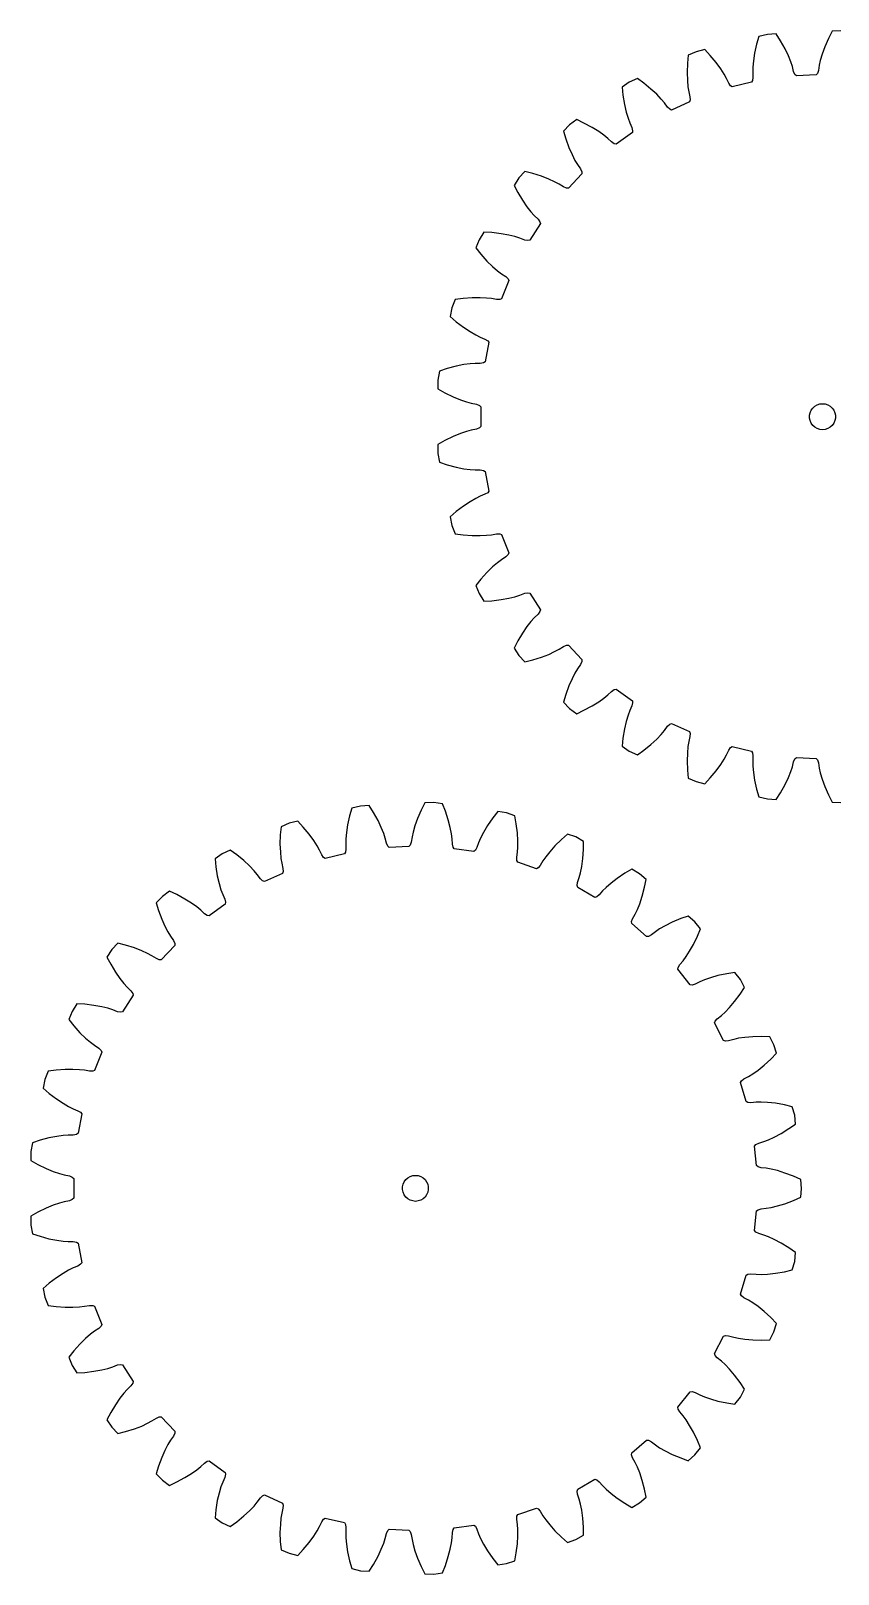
# Model space of a CAD drawing. Extents: x 0 to 183, y 0 to 178.
# Drawn here: x 0 to 93.1, y 0 to 178.1 of the extents above; entities that cross this region are included whole.
import ezdxf

# ---------------------------------------------------------------- set-up
doc = ezdxf.new("R2010")
doc.units = 0

msp = doc.modelspace()

# ---------------------------------------------------------------- linework, layer by layer
for p, q in [((93.44, 178.05), (92.43, 178)), ((83.73, 176.52), (83.5, 175.48)), ((83.99, 177.41), (83.73, 176.52)), ((84.98, 177.65), (83.99, 177.41)), ((86, 177.7), (84.98, 177.65)), ((86.5, 176.92), (86, 177.7)), ((87.01, 175.99), (86.5, 176.92)), ((92, 177.18), (91.58, 176.2)), ((92.43, 178), (92, 177.18)), ((75.82, 175.23), (75.74, 174.31)), ((76.75, 175.65), (75.82, 175.23)), ((77.74, 175.89), (76.75, 175.65)), ((78.38, 175.22), (77.74, 175.89)), ((79.06, 174.4), (78.38, 175.22)), ((83.36, 174.59), (83.3, 173.85)), ((83.5, 175.48), (83.36, 174.59)), ((87.4, 175.17), (87.01, 175.99)), ((87.67, 174.48), (87.4, 175.17)), ((91.07, 174.64), (90.94, 174.08)), ((91.28, 175.36), (91.07, 174.64)), ((91.58, 176.2), (91.28, 175.36)), ((75.74, 174.31), (75.71, 173.24)), ((75.71, 173.24), (75.74, 172.34)), ((79.59, 173.68), (79.06, 174.4)), ((79.99, 173.05), (79.59, 173.68)), ((80.27, 172.54), (79.99, 173.05)), ((83.3, 173.85), (83.28, 173.27)), ((83.28, 173.27), (83.3, 172.67)), ((87.85, 173.93), (87.67, 174.48)), ((88, 173.35), (87.85, 173.93)), ((88.14, 173.01), (88, 173.35)), ((88.31, 172.86), (88.14, 173.01)), ((90.59, 172.97), (88.31, 172.86)), ((90.74, 173.14), (90.59, 172.97)), ((90.85, 173.48), (90.74, 173.14)), ((90.94, 174.08), (90.85, 173.48)), ((69.04, 172.13), (68.21, 171.54)), ((68.21, 171.54), (68.3, 170.62)), ((69.97, 172.56), (69.04, 172.13)), ((70.72, 172.02), (69.97, 172.56)), ((71.54, 171.34), (70.72, 172.02)), ((72.2, 170.73), (71.54, 171.34)), ((75.74, 172.34), (75.81, 171.61)), ((75.81, 171.61), (75.91, 171.03)), ((75.91, 171.03), (76.04, 170.45)), ((80.52, 172), (80.27, 172.54)), ((80.73, 171.7), (80.52, 172)), ((80.92, 171.58), (80.73, 171.7)), ((83.14, 172.12), (80.92, 171.58)), ((83.25, 172.31), (83.14, 172.12)), ((83.3, 172.67), (83.25, 172.31)), ((68.3, 170.62), (68.47, 169.57)), ((68.47, 169.57), (68.68, 168.69)), ((72.71, 170.19), (72.2, 170.73)), ((73.09, 169.74), (72.71, 170.19)), ((73.44, 169.26), (73.09, 169.74)), ((73.7, 169.01), (73.44, 169.26)), ((75.98, 169.87), (73.91, 168.92)), ((76.06, 170.08), (75.98, 169.87)), ((76.04, 170.45), (76.06, 170.08)), ((62.97, 167.81), (62.14, 167.22)), ((63.81, 167.42), (62.97, 167.81)), ((64.75, 166.92), (63.81, 167.42)), ((68.68, 168.69), (68.89, 167.98)), ((68.89, 167.98), (69.09, 167.44)), ((69.09, 167.44), (69.33, 166.89)), ((73.91, 168.92), (73.7, 169.01)), ((62.14, 167.22), (61.44, 166.48)), ((61.44, 166.48), (61.7, 165.59)), ((61.7, 165.59), (62.07, 164.6)), ((65.51, 166.44), (64.75, 166.92)), ((66.11, 166.01), (65.51, 166.44)), ((66.56, 165.64), (66.11, 166.01)), ((67, 165.23), (66.56, 165.64)), ((69.39, 166.31), (67.53, 164.99)), ((69.33, 166.89), (69.42, 166.53)), ((69.42, 166.53), (69.39, 166.31)), ((62.07, 164.6), (62.43, 163.77)), ((67.31, 165.03), (67, 165.23)), ((67.53, 164.99), (67.31, 165.03)), ((62.43, 163.77), (62.77, 163.11)), ((62.77, 163.11), (63.08, 162.62)), ((63.08, 162.62), (63.42, 162.12)), ((63.42, 162.12), (63.57, 161.79)), ((56.29, 161.09), (55.74, 160.23)), ((57, 161.82), (56.29, 161.09)), ((57.9, 161.6), (57, 161.82)), ((58.91, 161.28), (57.9, 161.6)), ((59.75, 160.96), (58.91, 161.28)), ((60.42, 160.65), (59.75, 160.96)), ((60.94, 160.37), (60.42, 160.65)), ((61.44, 160.05), (60.94, 160.37)), ((63.58, 161.57), (62.01, 159.92)), ((63.57, 161.79), (63.58, 161.57)), ((55.74, 160.23), (56.17, 159.41)), ((56.17, 159.41), (56.72, 158.5)), ((56.72, 158.5), (57.23, 157.76)), ((61.78, 159.91), (61.44, 160.05)), ((62.01, 159.92), (61.78, 159.91)), ((57.23, 157.76), (57.69, 157.18)), ((57.69, 157.18), (58.08, 156.74)), ((58.08, 156.74), (58.51, 156.33)), ((58.78, 155.81), (57.55, 153.89)), ((58.51, 156.33), (58.73, 156.03)), ((58.73, 156.03), (58.78, 155.81)), ((51.71, 153.96), (51.34, 153.01)), ((52.27, 154.82), (51.71, 153.96)), ((53.19, 154.77), (52.27, 154.82)), ((54.24, 154.65), (53.19, 154.77)), ((55.13, 154.49), (54.24, 154.65)), ((55.85, 154.31), (55.13, 154.49)), ((56.41, 154.14), (55.85, 154.31)), ((56.97, 153.92), (56.41, 154.14)), ((57.32, 153.85), (56.97, 153.92)), ((57.55, 153.89), (57.32, 153.85)), ((51.34, 153.01), (51.91, 152.29)), ((51.91, 152.29), (52.62, 151.5)), ((52.62, 151.5), (53.27, 150.87)), ((53.27, 150.87), (53.83, 150.38)), ((53.83, 150.38), (54.29, 150.03)), ((54.29, 150.03), (54.79, 149.7)), ((54.79, 149.7), (55.06, 149.45)), ((55.15, 149.25), (54.3, 147.13)), ((55.06, 149.45), (55.15, 149.25)), ((48.57, 146.09), (48.37, 145.09)), ((48.94, 147.04), (48.57, 146.09)), ((49.86, 147.17), (48.94, 147.04)), ((50.92, 147.25), (49.86, 147.17)), ((51.82, 147.26), (50.92, 147.25)), ((52.56, 147.22), (51.82, 147.26)), ((53.14, 147.16), (52.56, 147.22)), ((53.73, 147.05), (53.14, 147.16)), ((54.09, 147.05), (53.73, 147.05)), ((54.3, 147.13), (54.09, 147.05)), ((48.37, 145.09), (49.07, 144.49)), ((49.07, 144.49), (49.92, 143.85)), ((49.92, 143.85), (50.67, 143.35)), ((50.67, 143.35), (51.32, 142.98)), ((51.32, 142.98), (51.84, 142.73)), ((51.84, 142.73), (52.39, 142.5)), ((52.39, 142.5), (52.7, 142.3)), ((52.83, 142.12), (52.4, 139.88)), ((52.7, 142.3), (52.83, 142.12)), ((48.03, 139.08), (47.16, 138.78)), ((49.06, 139.35), (48.03, 139.08)), ((49.94, 139.54), (49.06, 139.35)), ((50.67, 139.64), (49.94, 139.54)), ((51.25, 139.68), (50.67, 139.64)), ((51.85, 139.69), (51.25, 139.68)), ((52.21, 139.76), (51.85, 139.69)), ((52.4, 139.88), (52.21, 139.76)), ((47.16, 138.78), (46.96, 137.77)), ((46.96, 137.77), (46.96, 136.75)), ((46.96, 136.75), (47.77, 136.3)), ((47.77, 136.3), (48.72, 135.83)), ((48.72, 135.83), (49.55, 135.48)), ((49.55, 135.48), (50.25, 135.24)), ((50.25, 135.24), (50.81, 135.09)), ((50.81, 135.09), (51.4, 134.97)), ((51.4, 134.97), (51.74, 134.84)), ((51.74, 134.84), (51.9, 134.68)), ((51.9, 134.68), (51.9, 132.4)), ((89.83, 133.7), (89.9, 134)), ((89.83, 133.38), (89.83, 133.7)), ((89.9, 134), (90.03, 134.29)), ((90.03, 134.29), (90.21, 134.54)), ((90.21, 134.54), (90.44, 134.75)), ((90.44, 134.75), (90.71, 134.91)), ((90.71, 134.91), (91.01, 135.01)), ((91.01, 135.01), (91.32, 135.04)), ((91.32, 135.04), (91.64, 135.01)), ((91.64, 135.01), (91.93, 134.91)), ((91.93, 134.91), (92.21, 134.75)), ((92.21, 134.75), (92.44, 134.54)), ((92.44, 134.54), (92.62, 134.29)), ((92.62, 134.29), (92.75, 134)), ((92.75, 134), (92.82, 133.7)), ((92.82, 133.7), (92.82, 133.38)), ((50.25, 131.84), (49.55, 131.6)), ((50.81, 131.99), (50.25, 131.84)), ((51.4, 132.11), (50.81, 131.99)), ((51.74, 132.24), (51.4, 132.11)), ((51.9, 132.4), (51.74, 132.24)), ((89.9, 133.08), (89.83, 133.38)), ((90.03, 132.79), (89.9, 133.08)), ((90.21, 132.54), (90.03, 132.79)), ((90.44, 132.33), (90.21, 132.54)), ((90.71, 132.17), (90.44, 132.33)), ((91.01, 132.07), (90.71, 132.17)), ((91.32, 132.04), (91.01, 132.07)), ((91.64, 132.07), (91.32, 132.04)), ((91.93, 132.17), (91.64, 132.07)), ((92.21, 132.33), (91.93, 132.17)), ((92.44, 132.54), (92.21, 132.33)), ((92.62, 132.79), (92.44, 132.54)), ((92.75, 133.08), (92.62, 132.79)), ((92.82, 133.38), (92.75, 133.08)), ((47.77, 130.78), (46.96, 130.32)), ((46.96, 130.32), (46.96, 129.3)), ((48.72, 131.25), (47.77, 130.78)), ((49.55, 131.6), (48.72, 131.25)), ((46.96, 129.3), (47.16, 128.3)), ((47.16, 128.3), (48.03, 128)), ((48.03, 128), (49.06, 127.72)), ((49.06, 127.72), (49.94, 127.54)), ((49.94, 127.54), (50.67, 127.44)), ((50.67, 127.44), (51.25, 127.39)), ((51.25, 127.39), (51.85, 127.39)), ((51.85, 127.39), (52.21, 127.32)), ((52.21, 127.32), (52.4, 127.2)), ((52.4, 127.2), (52.83, 124.96)), ((52.7, 124.77), (52.39, 124.58)), ((52.83, 124.96), (52.7, 124.77)), ((49.92, 123.23), (49.07, 122.59)), ((50.67, 123.73), (49.92, 123.23)), ((51.32, 124.09), (50.67, 123.73)), ((51.84, 124.35), (51.32, 124.09)), ((52.39, 124.58), (51.84, 124.35)), ((49.07, 122.59), (48.37, 121.99)), ((48.37, 121.99), (48.57, 120.98)), ((48.57, 120.98), (48.94, 120.04)), ((48.94, 120.04), (49.86, 119.91)), ((49.86, 119.91), (50.92, 119.83)), ((50.92, 119.83), (51.82, 119.82)), ((51.82, 119.82), (52.56, 119.86)), ((52.56, 119.86), (53.14, 119.92)), ((53.14, 119.92), (53.73, 120.03)), ((53.73, 120.03), (54.09, 120.03)), ((54.09, 120.03), (54.3, 119.94)), ((54.3, 119.94), (55.15, 117.83)), ((55.06, 117.62), (54.79, 117.37)), ((55.15, 117.83), (55.06, 117.62)), ((53.27, 116.21), (52.62, 115.58)), ((53.83, 116.69), (53.27, 116.21)), ((54.29, 117.04), (53.83, 116.69)), ((54.79, 117.37), (54.29, 117.04)), ((51.91, 114.79), (51.34, 114.07)), ((51.34, 114.07), (51.71, 113.12)), ((52.62, 115.58), (51.91, 114.79)), ((51.71, 113.12), (52.27, 112.26)), ((52.27, 112.26), (53.19, 112.31)), ((53.19, 112.31), (54.24, 112.43)), ((54.24, 112.43), (55.13, 112.59)), ((55.13, 112.59), (55.85, 112.77)), ((55.85, 112.77), (56.41, 112.94)), ((56.41, 112.94), (56.97, 113.16)), ((56.97, 113.16), (57.32, 113.23)), ((57.32, 113.23), (57.55, 113.18)), ((57.55, 113.18), (58.78, 111.27)), ((58.51, 110.75), (58.08, 110.33)), ((58.73, 111.05), (58.51, 110.75)), ((58.78, 111.27), (58.73, 111.05)), ((57.23, 109.32), (56.72, 108.58)), ((57.69, 109.9), (57.23, 109.32)), ((58.08, 110.33), (57.69, 109.9)), ((56.17, 107.67), (55.74, 106.85)), ((55.74, 106.85), (56.29, 105.99)), ((56.72, 108.58), (56.17, 107.67)), ((60.94, 106.71), (61.44, 107.02)), ((61.44, 107.02), (61.78, 107.16)), ((61.78, 107.16), (62.01, 107.16)), ((62.01, 107.16), (63.58, 105.51)), ((56.29, 105.99), (57, 105.25)), ((57, 105.25), (57.9, 105.47)), ((57.9, 105.47), (58.91, 105.79)), ((58.91, 105.79), (59.75, 106.12)), ((59.75, 106.12), (60.42, 106.43)), ((60.42, 106.43), (60.94, 106.71)), ((63.57, 105.28), (63.42, 104.95)), ((63.58, 105.51), (63.57, 105.28)), ((62.43, 103.31), (62.07, 102.48)), ((62.77, 103.96), (62.43, 103.31)), ((63.08, 104.46), (62.77, 103.96)), ((63.42, 104.95), (63.08, 104.46)), ((62.07, 102.48), (61.7, 101.48)), ((66.56, 101.44), (67, 101.85)), ((67, 101.85), (67.31, 102.05)), ((67.31, 102.05), (67.53, 102.09)), ((67.53, 102.09), (69.39, 100.77)), ((61.7, 101.48), (61.44, 100.6)), ((61.44, 100.6), (62.14, 99.86)), ((62.14, 99.86), (62.97, 99.27)), ((63.81, 99.66), (64.75, 100.16)), ((64.75, 100.16), (65.51, 100.64)), ((65.51, 100.64), (66.11, 101.07)), ((66.11, 101.07), (66.56, 101.44)), ((69.33, 100.19), (69.09, 99.64)), ((69.42, 100.54), (69.33, 100.19)), ((69.39, 100.77), (69.42, 100.54)), ((62.97, 99.27), (63.81, 99.66)), ((68.68, 98.38), (68.47, 97.51)), ((68.89, 99.1), (68.68, 98.38)), ((69.09, 99.64), (68.89, 99.1)), ((73.44, 97.82), (73.7, 98.07)), ((73.7, 98.07), (73.91, 98.15)), ((73.91, 98.15), (75.98, 97.21)), ((68.3, 96.46), (68.21, 95.54)), ((68.47, 97.51), (68.3, 96.46)), ((71.54, 95.73), (72.2, 96.35)), ((72.2, 96.35), (72.71, 96.89)), ((72.71, 96.89), (73.09, 97.33)), ((73.09, 97.33), (73.44, 97.82)), ((76.04, 96.63), (75.91, 96.05)), ((75.98, 97.21), (76.06, 96.99)), ((76.06, 96.99), (76.04, 96.63)), ((68.21, 95.54), (69.04, 94.95)), ((69.04, 94.95), (69.97, 94.52)), ((69.97, 94.52), (70.72, 95.06)), ((70.72, 95.06), (71.54, 95.73)), ((75.74, 94.73), (75.71, 93.83)), ((75.81, 95.47), (75.74, 94.73)), ((75.91, 96.05), (75.81, 95.47)), ((79.99, 94.03), (80.27, 94.54)), ((80.27, 94.54), (80.52, 95.08)), ((80.52, 95.08), (80.73, 95.38)), ((80.73, 95.38), (80.92, 95.5)), ((80.92, 95.5), (83.14, 94.96)), ((83.14, 94.96), (83.25, 94.77)), ((83.25, 94.77), (83.3, 94.4)), ((83.3, 94.4), (83.28, 93.81)), ((75.71, 93.83), (75.74, 92.77)), ((75.74, 92.77), (75.82, 91.85)), ((78.38, 91.86), (79.06, 92.67)), ((79.06, 92.67), (79.59, 93.4)), ((79.59, 93.4), (79.99, 94.03)), ((83.28, 93.81), (83.3, 93.22)), ((83.3, 93.22), (83.36, 92.49)), ((87.4, 91.91), (87.67, 92.6)), ((87.67, 92.6), (87.85, 93.15)), ((87.85, 93.15), (88, 93.73)), ((88, 93.73), (88.14, 94.06)), ((88.14, 94.06), (88.31, 94.22)), ((88.31, 94.22), (90.59, 94.11)), ((90.59, 94.11), (90.74, 93.94)), ((90.74, 93.94), (90.85, 93.59)), ((90.85, 93.59), (90.94, 93)), ((90.94, 93), (91.07, 92.43)), ((75.82, 91.85), (76.75, 91.43)), ((76.75, 91.43), (77.74, 91.19)), ((77.74, 91.19), (78.38, 91.86)), ((83.36, 92.49), (83.5, 91.59)), ((83.5, 91.59), (83.73, 90.56)), ((86.5, 90.16), (87.01, 91.09)), ((87.01, 91.09), (87.4, 91.91)), ((91.07, 92.43), (91.28, 91.72)), ((91.28, 91.72), (91.58, 90.87)), ((91.58, 90.87), (92, 89.9)), ((46.48, 89.03), (45.46, 88.98)), ((47.49, 88.88), (46.48, 89.03)), ((83.73, 90.56), (83.99, 89.67)), ((83.99, 89.67), (84.98, 89.43)), ((84.98, 89.43), (86, 89.38)), ((86, 89.38), (86.5, 90.16)), ((92, 89.9), (92.43, 89.07)), ((92.43, 89.07), (93.44, 89.03)), ((36.77, 87.49), (36.54, 86.46)), ((37.03, 88.38), (36.77, 87.49)), ((38.02, 88.62), (37.03, 88.38)), ((39.04, 88.67), (38.02, 88.62)), ((39.54, 87.89), (39.04, 88.67)), ((40.05, 86.96), (39.54, 87.89)), ((45.04, 88.15), (44.62, 87.18)), ((45.46, 88.98), (45.04, 88.15)), ((47.83, 88.02), (47.49, 88.88)), ((48.16, 87.01), (47.83, 88.02)), ((53.86, 87.97), (53.29, 87.24)), ((54.87, 87.82), (53.86, 87.97)), ((55.83, 87.49), (54.87, 87.82)), ((56, 86.58), (55.83, 87.49)), ((28.86, 86.2), (28.77, 85.28)), ((29.79, 86.63), (28.86, 86.2)), ((30.78, 86.87), (29.79, 86.63)), ((31.41, 86.19), (30.78, 86.87)), ((32.09, 85.38), (31.41, 86.19)), ((36.4, 85.57), (36.33, 84.83)), ((36.54, 86.46), (36.4, 85.57)), ((40.43, 86.15), (40.05, 86.96)), ((40.71, 85.46), (40.43, 86.15)), ((44.11, 85.62), (43.98, 85.05)), ((44.31, 86.33), (44.11, 85.62)), ((44.62, 87.18), (44.31, 86.33)), ((48.38, 86.14), (48.16, 87.01)), ((48.52, 85.41), (48.38, 86.14)), ((52.23, 85.58), (51.89, 84.92)), ((52.69, 86.36), (52.23, 85.58)), ((53.29, 87.24), (52.69, 86.36)), ((56.13, 85.52), (56, 86.58)), ((56.19, 84.62), (56.13, 85.52)), ((28.77, 85.28), (28.74, 84.22)), ((28.74, 84.22), (28.78, 83.32)), ((32.63, 84.65), (32.09, 85.38)), ((33.02, 84.02), (32.63, 84.65)), ((33.3, 83.52), (33.02, 84.02)), ((36.33, 84.83), (36.32, 84.25)), ((36.32, 84.25), (36.34, 83.65)), ((40.89, 84.9), (40.71, 85.46)), ((41.03, 84.32), (40.89, 84.9)), ((41.18, 83.99), (41.03, 84.32)), ((41.35, 83.83), (41.18, 83.99)), ((43.62, 83.94), (41.35, 83.83)), ((43.77, 84.11), (43.62, 83.94)), ((43.89, 84.46), (43.77, 84.11)), ((43.98, 85.05), (43.89, 84.46)), ((48.59, 84.83), (48.52, 85.41)), ((48.63, 84.23), (48.59, 84.83)), ((48.71, 83.88), (48.63, 84.23)), ((48.84, 83.69), (48.71, 83.88)), ((51.1, 83.37), (48.84, 83.69)), ((51.46, 83.83), (51.28, 83.51)), ((51.66, 84.39), (51.46, 83.83)), ((51.89, 84.92), (51.66, 84.39)), ((56.15, 83.3), (56.19, 83.88)), ((56.19, 83.88), (56.19, 84.62)), ((60.46, 84.03), (59.86, 83.35)), ((61.21, 84.77), (60.46, 84.03)), ((61.91, 85.38), (61.21, 84.77)), ((62.87, 85.05), (61.91, 85.38)), ((63.76, 84.54), (62.87, 85.05)), ((63.75, 83.61), (63.76, 84.54)), ((22.08, 83.11), (21.25, 82.51)), ((21.25, 82.51), (21.34, 81.59)), ((23.01, 83.53), (22.08, 83.11)), ((23.76, 82.99), (23.01, 83.53)), ((24.58, 82.32), (23.76, 82.99)), ((25.24, 81.7), (24.58, 82.32)), ((28.78, 83.32), (28.85, 82.58)), ((28.85, 82.58), (28.94, 82.01)), ((28.94, 82.01), (29.08, 81.42)), ((33.56, 82.97), (33.3, 83.52)), ((33.77, 82.67), (33.56, 82.97)), ((33.96, 82.55), (33.77, 82.67)), ((36.17, 83.09), (33.96, 82.55)), ((36.29, 83.29), (36.17, 83.09)), ((36.34, 83.65), (36.29, 83.29)), ((51.28, 83.51), (51.1, 83.37)), ((56.07, 82.71), (56.15, 83.3)), ((56.08, 82.34), (56.07, 82.71)), ((56.18, 82.14), (56.08, 82.34)), ((58.33, 81.39), (56.18, 82.14)), ((59.08, 82.29), (58.77, 81.77)), ((59.4, 82.77), (59.08, 82.29)), ((59.86, 83.35), (59.4, 82.77)), ((63.57, 81.66), (63.68, 82.55)), ((63.68, 82.55), (63.75, 83.61)), ((21.34, 81.59), (21.51, 80.55)), ((21.51, 80.55), (21.71, 79.67)), ((25.75, 81.16), (25.24, 81.7)), ((26.12, 80.72), (25.75, 81.16)), ((26.48, 80.23), (26.12, 80.72)), ((26.74, 79.98), (26.48, 80.23)), ((29.02, 80.84), (26.95, 79.9)), ((29.1, 81.06), (29.02, 80.84)), ((29.08, 81.42), (29.1, 81.06)), ((58.53, 81.49), (58.33, 81.39)), ((58.77, 81.77), (58.53, 81.49)), ((63.08, 79.8), (63.27, 80.37)), ((63.27, 80.37), (63.42, 80.93)), ((63.42, 80.93), (63.57, 81.66)), ((67.65, 80.27), (66.93, 79.72)), ((68.53, 80.86), (67.65, 80.27)), ((69.33, 81.32), (68.53, 80.86)), ((70.21, 80.81), (69.33, 81.32)), ((70.98, 80.15), (70.21, 80.81)), ((70.8, 79.24), (70.98, 80.15)), ((16.01, 78.78), (15.18, 78.19)), ((16.85, 78.4), (16.01, 78.78)), ((17.78, 77.89), (16.85, 78.4)), ((21.71, 79.67), (21.93, 78.96)), ((21.93, 78.96), (22.13, 78.41)), ((22.13, 78.41), (22.37, 77.86)), ((26.95, 79.9), (26.74, 79.98)), ((63.03, 79.44), (63.08, 79.8)), ((63.09, 79.22), (63.03, 79.44)), ((65.06, 78.08), (63.09, 79.22)), ((65.56, 78.37), (65.28, 78.14)), ((65.96, 78.82), (65.56, 78.37)), ((66.37, 79.23), (65.96, 78.82)), ((66.93, 79.72), (66.37, 79.23)), ((70.53, 78.21), (70.8, 79.24)), ((15.18, 78.19), (14.47, 77.45)), ((14.47, 77.45), (14.74, 76.57)), ((14.74, 76.57), (15.11, 75.57)), ((18.55, 77.41), (17.78, 77.89)), ((19.15, 76.98), (18.55, 77.41)), ((19.6, 76.61), (19.15, 76.98)), ((20.04, 76.2), (19.6, 76.61)), ((22.42, 77.28), (20.57, 75.96)), ((22.37, 77.86), (22.46, 77.51)), ((22.46, 77.51), (22.42, 77.28)), ((65.28, 78.14), (65.06, 78.08)), ((69.72, 76.14), (69.97, 76.67)), ((69.97, 76.67), (70.25, 77.35)), ((70.25, 77.35), (70.53, 78.21)), ((15.11, 75.57), (15.47, 74.75)), ((20.34, 76), (20.04, 76.2)), ((20.57, 75.96), (20.34, 76)), ((69.3, 75.28), (69.42, 75.62)), ((69.32, 75.05), (69.3, 75.28)), ((71.04, 73.56), (69.32, 75.05)), ((69.42, 75.62), (69.72, 76.14)), ((73.19, 74.81), (72.54, 74.44)), ((73.99, 75.21), (73.19, 74.81)), ((74.97, 75.63), (73.99, 75.21)), ((75.84, 75.93), (74.97, 75.63)), ((76.61, 75.27), (75.84, 75.93)), ((77.24, 74.46), (76.61, 75.27)), ((15.47, 74.75), (15.81, 74.09)), ((15.81, 74.09), (16.11, 73.59)), ((16.11, 73.59), (16.45, 73.1)), ((16.45, 73.1), (16.61, 72.77)), ((71.26, 73.58), (71.04, 73.56)), ((71.59, 73.75), (71.26, 73.58)), ((72.06, 74.11), (71.59, 73.75)), ((72.54, 74.44), (72.06, 74.11)), ((76.44, 72.65), (76.9, 73.61)), ((76.9, 73.61), (77.24, 74.46)), ((9.33, 72.06), (8.78, 71.2)), ((10.04, 72.8), (9.33, 72.06)), ((10.93, 72.58), (10.04, 72.8)), ((11.95, 72.26), (10.93, 72.58)), ((12.79, 71.93), (11.95, 72.26)), ((13.46, 71.62), (12.79, 71.93)), ((13.97, 71.35), (13.46, 71.62)), ((14.48, 71.03), (13.97, 71.35)), ((16.62, 72.54), (15.05, 70.89)), ((16.61, 72.77), (16.62, 72.54)), ((75.25, 70.77), (75.59, 71.24)), ((75.59, 71.24), (76, 71.86)), ((76, 71.86), (76.44, 72.65)), ((8.78, 71.2), (9.21, 70.38)), ((9.21, 70.38), (9.76, 69.47)), ((9.76, 69.47), (10.27, 68.73)), ((14.82, 70.89), (14.48, 71.03)), ((15.05, 70.89), (14.82, 70.89)), ((74.64, 69.78), (74.67, 70)), ((76.05, 67.99), (74.64, 69.78)), ((74.67, 70), (74.86, 70.32)), ((74.86, 70.32), (75.25, 70.77)), ((10.27, 68.73), (10.73, 68.15)), ((10.73, 68.15), (11.12, 67.72)), ((11.12, 67.72), (11.55, 67.3)), ((76.28, 67.96), (76.05, 67.99)), ((76.63, 68.07), (76.28, 67.96)), ((77.16, 68.34), (76.63, 68.07)), ((77.7, 68.56), (77.16, 68.34)), ((78.4, 68.81), (77.7, 68.56)), ((79.27, 69.05), (78.4, 68.81)), ((80.3, 69.27), (79.27, 69.05)), ((81.22, 69.41), (80.3, 69.27)), ((81.85, 68.61), (81.22, 69.41)), ((81.81, 66.92), (82.32, 67.7)), ((82.32, 67.7), (81.85, 68.61)), ((11.81, 66.78), (10.58, 64.87)), ((11.55, 67.3), (11.76, 67)), ((11.76, 67), (11.81, 66.78)), ((80.6, 65.38), (81.18, 66.07)), ((81.18, 66.07), (81.81, 66.92)), ((4.75, 64.93), (4.37, 63.99)), ((5.3, 65.79), (4.75, 64.93)), ((6.23, 65.74), (5.3, 65.79)), ((7.28, 65.62), (6.23, 65.74)), ((8.17, 65.46), (7.28, 65.62)), ((8.89, 65.28), (8.17, 65.46)), ((9.44, 65.11), (8.89, 65.28)), ((10, 64.89), (9.44, 65.11)), ((10.36, 64.82), (10, 64.89)), ((10.58, 64.87), (10.36, 64.82)), ((79.19, 64.08), (79.66, 64.45)), ((79.66, 64.45), (80.09, 64.85)), ((80.09, 64.85), (80.6, 65.38)), ((4.37, 63.99), (4.95, 63.26)), ((4.95, 63.26), (5.66, 62.47)), ((5.66, 62.47), (6.3, 61.84)), ((78.88, 63.59), (78.95, 63.8)), ((79.92, 61.56), (78.88, 63.59)), ((78.95, 63.8), (79.19, 64.08)), ((6.3, 61.84), (6.87, 61.36)), ((6.87, 61.36), (7.33, 61.01)), ((7.33, 61.01), (7.83, 60.68)), ((7.83, 60.68), (8.1, 60.43)), ((80.14, 61.5), (79.92, 61.56)), ((80.5, 61.54), (80.14, 61.5)), ((81.08, 61.7), (80.5, 61.54)), ((81.65, 61.82), (81.08, 61.7)), ((82.38, 61.93), (81.65, 61.82)), ((83.28, 62), (82.38, 61.93)), ((84.34, 62.02), (83.28, 62)), ((85.27, 61.98), (84.34, 62.02)), ((85.73, 61.08), (85.27, 61.98)), ((86.02, 60.1), (85.73, 61.08)), ((8.19, 60.22), (7.34, 58.11)), ((8.1, 60.43), (8.19, 60.22)), ((84.6, 58.71), (85.38, 59.43)), ((85.38, 59.43), (86.02, 60.1)), ((1.6, 57.07), (1.41, 56.07)), ((1.98, 58.01), (1.6, 57.07)), ((2.9, 58.14), (1.98, 58.01)), ((3.96, 58.22), (2.9, 58.14)), ((4.86, 58.23), (3.96, 58.22)), ((5.6, 58.2), (4.86, 58.23)), ((6.18, 58.13), (5.6, 58.2)), ((6.77, 58.02), (6.18, 58.13)), ((7.13, 58.02), (6.77, 58.02)), ((7.34, 58.11), (7.13, 58.02)), ((81.98, 56.91), (82.26, 57.13)), ((82.26, 57.13), (82.79, 57.41)), ((82.79, 57.41), (83.29, 57.72)), ((83.29, 57.72), (83.89, 58.15)), ((83.89, 58.15), (84.6, 58.71)), ((1.41, 56.07), (2.11, 55.46)), ((2.11, 55.46), (2.96, 54.82)), ((81.86, 56.71), (81.98, 56.91)), ((82.51, 54.53), (81.86, 56.71)), ((2.96, 54.82), (3.71, 54.33)), ((3.71, 54.33), (4.36, 53.96)), ((4.36, 53.96), (4.88, 53.7)), ((4.88, 53.7), (5.43, 53.47)), ((5.43, 53.47), (5.74, 53.28)), ((82.71, 54.42), (82.51, 54.53)), ((83.07, 54.39), (82.71, 54.42)), ((83.67, 54.44), (83.07, 54.39)), ((84.25, 54.45), (83.67, 54.44)), ((84.99, 54.42), (84.25, 54.45)), ((85.89, 54.32), (84.99, 54.42)), ((86.93, 54.14), (85.89, 54.32)), ((87.83, 53.93), (86.93, 54.14)), ((88.12, 52.95), (87.83, 53.93)), ((5.87, 53.09), (5.44, 50.86)), ((5.74, 53.28), (5.87, 53.09)), ((87.46, 51.4), (88.22, 51.93)), ((88.22, 51.93), (88.12, 52.95)), ((1.07, 50.05), (0.19, 49.75)), ((2.09, 50.33), (1.07, 50.05)), ((2.98, 50.51), (2.09, 50.33)), ((3.71, 50.61), (2.98, 50.51)), ((4.29, 50.66), (3.71, 50.61)), ((4.89, 50.66), (4.29, 50.66)), ((5.25, 50.73), (4.89, 50.66)), ((5.44, 50.86), (5.25, 50.73)), ((83.97, 49.73), (84.54, 49.91)), ((84.54, 49.91), (85.08, 50.11)), ((85.08, 50.11), (85.76, 50.42)), ((85.76, 50.42), (86.56, 50.84)), ((86.56, 50.84), (87.46, 51.4)), ((0.19, 49.75), (0, 48.75)), ((0, 48.75), (0, 47.73)), ((83.5, 49.39), (83.64, 49.57)), ((83.71, 47.13), (83.5, 49.39)), ((83.64, 49.57), (83.97, 49.73)), ((0, 47.73), (0.8, 47.27)), ((0.8, 47.27), (1.76, 46.8)), ((1.76, 46.8), (2.59, 46.46)), ((2.59, 46.46), (3.29, 46.22)), ((83.89, 46.98), (83.71, 47.13)), ((84.24, 46.88), (83.89, 46.98)), ((84.84, 46.82), (84.24, 46.88)), ((85.41, 46.72), (84.84, 46.82)), ((86.13, 46.55), (85.41, 46.72)), ((86.99, 46.28), (86.13, 46.55)), ((3.29, 46.22), (3.85, 46.06)), ((3.85, 46.06), (4.44, 45.94)), ((4.44, 45.94), (4.78, 45.81)), ((4.78, 45.81), (4.94, 45.65)), ((4.94, 45.65), (4.94, 43.37)), ((42.87, 44.67), (42.94, 44.98)), ((42.87, 44.36), (42.87, 44.67)), ((42.94, 44.98), (43.06, 45.26)), ((43.06, 45.26), (43.25, 45.52)), ((43.25, 45.52), (43.48, 45.73)), ((43.48, 45.73), (43.75, 45.88)), ((43.75, 45.88), (44.05, 45.98)), ((44.05, 45.98), (44.36, 46.01)), ((44.36, 46.01), (44.67, 45.98)), ((44.67, 45.98), (44.97, 45.88)), ((44.97, 45.88), (45.24, 45.73)), ((45.24, 45.73), (45.48, 45.52)), ((45.48, 45.52), (45.66, 45.26)), ((45.66, 45.26), (45.79, 44.98)), ((45.79, 44.98), (45.85, 44.67)), ((45.85, 44.67), (45.85, 44.36)), ((87.98, 45.91), (86.99, 46.28)), ((88.83, 45.53), (87.98, 45.91)), ((88.92, 44.51), (88.83, 45.53)), ((3.29, 42.81), (2.59, 42.57)), ((3.85, 42.96), (3.29, 42.81)), ((4.44, 43.08), (3.85, 42.96)), ((4.78, 43.22), (4.44, 43.08)), ((4.94, 43.37), (4.78, 43.22)), ((42.94, 44.05), (42.87, 44.36)), ((43.06, 43.76), (42.94, 44.05)), ((43.25, 43.51), (43.06, 43.76)), ((43.48, 43.3), (43.25, 43.51)), ((43.75, 43.14), (43.48, 43.3)), ((44.05, 43.05), (43.75, 43.14)), ((44.36, 43.01), (44.05, 43.05)), ((44.67, 43.05), (44.36, 43.01)), ((44.97, 43.14), (44.67, 43.05)), ((45.24, 43.3), (44.97, 43.14)), ((45.48, 43.51), (45.24, 43.3)), ((45.66, 43.76), (45.48, 43.51)), ((45.79, 44.05), (45.66, 43.76)), ((45.85, 44.36), (45.79, 44.05)), ((86.13, 42.48), (86.99, 42.74)), ((86.99, 42.74), (87.98, 43.12)), ((87.98, 43.12), (88.83, 43.5)), ((88.83, 43.5), (88.92, 44.51)), ((0.8, 41.76), (0, 41.3)), ((0, 41.3), (0, 40.28)), ((1.76, 42.22), (0.8, 41.76)), ((2.59, 42.57), (1.76, 42.22)), ((83.5, 39.63), (83.71, 41.9)), ((83.71, 41.9), (83.89, 42.04)), ((83.89, 42.04), (84.24, 42.14)), ((84.24, 42.14), (84.84, 42.21)), ((84.84, 42.21), (85.41, 42.3)), ((85.41, 42.3), (86.13, 42.48)), ((0, 40.28), (0.19, 39.28)), ((0.19, 39.28), (1.07, 38.98)), ((83.64, 39.46), (83.5, 39.63)), ((83.97, 39.3), (83.64, 39.46)), ((84.54, 39.12), (83.97, 39.3)), ((1.07, 38.98), (2.09, 38.7)), ((2.09, 38.7), (2.98, 38.52)), ((2.98, 38.52), (3.71, 38.41)), ((3.71, 38.41), (4.29, 38.37)), ((4.29, 38.37), (4.89, 38.36)), ((4.89, 38.36), (5.25, 38.3)), ((5.25, 38.3), (5.44, 38.17)), ((5.44, 38.17), (5.87, 35.93)), ((85.08, 38.91), (84.54, 39.12)), ((85.76, 38.61), (85.08, 38.91)), ((86.56, 38.19), (85.76, 38.61)), ((87.46, 37.63), (86.56, 38.19)), ((88.22, 37.09), (87.46, 37.63)), ((5.74, 35.75), (5.43, 35.55)), ((5.87, 35.93), (5.74, 35.75)), ((87.83, 35.1), (88.12, 36.08)), ((88.12, 36.08), (88.22, 37.09)), ((2.96, 34.2), (2.11, 33.56)), ((3.71, 34.7), (2.96, 34.2)), ((4.36, 35.07), (3.71, 34.7)), ((4.88, 35.32), (4.36, 35.07)), ((5.43, 35.55), (4.88, 35.32)), ((81.86, 32.31), (82.51, 34.5)), ((82.51, 34.5), (82.71, 34.61)), ((82.71, 34.61), (83.07, 34.64)), ((83.07, 34.64), (83.67, 34.59)), ((83.67, 34.59), (84.25, 34.58)), ((84.25, 34.58), (84.99, 34.61)), ((84.99, 34.61), (85.89, 34.71)), ((85.89, 34.71), (86.93, 34.89)), ((86.93, 34.89), (87.83, 35.1)), ((2.11, 33.56), (1.41, 32.96)), ((1.41, 32.96), (1.6, 31.96)), ((81.98, 32.12), (81.86, 32.31)), ((82.26, 31.89), (81.98, 32.12)), ((1.6, 31.96), (1.98, 31.01)), ((1.98, 31.01), (2.9, 30.88)), ((2.9, 30.88), (3.96, 30.8)), ((3.96, 30.8), (4.86, 30.79)), ((4.86, 30.79), (5.6, 30.83)), ((5.6, 30.83), (6.18, 30.9)), ((6.18, 30.9), (6.77, 31)), ((6.77, 31), (7.13, 31.01)), ((7.13, 31.01), (7.34, 30.92)), ((7.34, 30.92), (8.19, 28.8)), ((82.79, 31.61), (82.26, 31.89)), ((83.29, 31.31), (82.79, 31.61)), ((83.89, 30.88), (83.29, 31.31)), ((84.6, 30.31), (83.89, 30.88)), ((85.38, 29.6), (84.6, 30.31)), ((8.1, 28.6), (7.83, 28.35)), ((8.19, 28.8), (8.1, 28.6)), ((86.02, 28.93), (85.38, 29.6)), ((85.73, 27.95), (86.02, 28.93)), ((6.3, 27.18), (5.66, 26.55)), ((6.87, 27.67), (6.3, 27.18)), ((7.33, 28.02), (6.87, 27.67)), ((7.83, 28.35), (7.33, 28.02)), ((78.88, 25.44), (79.92, 27.46)), ((79.92, 27.46), (80.14, 27.53)), ((80.14, 27.53), (80.5, 27.49)), ((80.5, 27.49), (81.08, 27.33)), ((81.08, 27.33), (81.65, 27.21)), ((81.65, 27.21), (82.38, 27.1)), ((82.38, 27.1), (83.28, 27.02)), ((83.28, 27.02), (84.34, 27)), ((84.34, 27), (85.27, 27.04)), ((85.27, 27.04), (85.73, 27.95)), ((4.95, 25.76), (4.37, 25.04)), ((4.37, 25.04), (4.75, 24.09)), ((5.66, 26.55), (4.95, 25.76)), ((78.95, 25.22), (78.88, 25.44)), ((79.19, 24.95), (78.95, 25.22)), ((79.66, 24.57), (79.19, 24.95)), ((4.75, 24.09), (5.3, 23.23)), ((5.3, 23.23), (6.23, 23.28)), ((6.23, 23.28), (7.28, 23.4)), ((7.28, 23.4), (8.17, 23.56)), ((8.17, 23.56), (8.89, 23.74)), ((8.89, 23.74), (9.44, 23.92)), ((9.44, 23.92), (10, 24.13)), ((10, 24.13), (10.36, 24.2)), ((10.36, 24.2), (10.58, 24.16)), ((10.58, 24.16), (11.81, 22.24)), ((80.09, 24.18), (79.66, 24.57)), ((80.6, 23.64), (80.09, 24.18)), ((81.18, 22.96), (80.6, 23.64)), ((11.55, 21.73), (11.12, 21.31)), ((11.76, 22.02), (11.55, 21.73)), ((11.81, 22.24), (11.76, 22.02)), ((81.81, 22.1), (81.18, 22.96)), ((82.32, 21.33), (81.81, 22.1)), ((10.27, 20.29), (9.76, 19.55)), ((10.73, 20.88), (10.27, 20.29)), ((11.12, 21.31), (10.73, 20.88)), ((74.64, 19.25), (76.05, 21.04)), ((76.05, 21.04), (76.28, 21.06)), ((76.28, 21.06), (76.63, 20.96)), ((76.63, 20.96), (77.16, 20.69)), ((77.16, 20.69), (77.7, 20.46)), ((77.7, 20.46), (78.4, 20.22)), ((78.4, 20.22), (79.27, 19.97)), ((79.27, 19.97), (80.3, 19.75)), ((80.3, 19.75), (81.22, 19.62)), ((81.22, 19.62), (81.85, 20.42)), ((81.85, 20.42), (82.32, 21.33)), ((9.21, 18.64), (8.78, 17.82)), ((8.78, 17.82), (9.33, 16.97)), ((9.76, 19.55), (9.21, 18.64)), ((13.97, 17.68), (14.48, 18)), ((14.48, 18), (14.82, 18.14)), ((14.82, 18.14), (15.05, 18.13)), ((15.05, 18.13), (16.62, 16.49)), ((74.67, 19.02), (74.64, 19.25)), ((74.86, 18.71), (74.67, 19.02)), ((75.25, 18.25), (74.86, 18.71)), ((75.59, 17.79), (75.25, 18.25)), ((9.33, 16.97), (10.04, 16.23)), ((10.04, 16.23), (10.93, 16.45)), ((10.93, 16.45), (11.95, 16.77)), ((11.95, 16.77), (12.79, 17.09)), ((12.79, 17.09), (13.46, 17.4)), ((13.46, 17.4), (13.97, 17.68)), ((16.61, 16.26), (16.45, 15.93)), ((16.62, 16.49), (16.61, 16.26)), ((76, 17.16), (75.59, 17.79)), ((76.44, 16.38), (76, 17.16)), ((76.9, 15.42), (76.44, 16.38)), ((15.47, 14.28), (15.11, 13.46)), ((15.81, 14.94), (15.47, 14.28)), ((16.11, 15.44), (15.81, 14.94)), ((16.45, 15.93), (16.11, 15.44)), ((69.32, 13.98), (71.04, 15.47)), ((71.04, 15.47), (71.26, 15.45)), ((71.26, 15.45), (71.59, 15.28)), ((71.59, 15.28), (72.06, 14.91)), ((72.06, 14.91), (72.54, 14.59)), ((72.54, 14.59), (73.19, 14.22)), ((76.61, 13.76), (77.24, 14.56)), ((77.24, 14.56), (76.9, 15.42)), ((15.11, 13.46), (14.74, 12.46)), ((19.6, 12.41), (20.04, 12.82)), ((20.04, 12.82), (20.34, 13.02)), ((20.34, 13.02), (20.57, 13.06)), ((20.57, 13.06), (22.42, 11.74)), ((69.3, 13.75), (69.32, 13.98)), ((69.42, 13.41), (69.3, 13.75)), ((69.72, 12.88), (69.42, 13.41)), ((69.97, 12.36), (69.72, 12.88)), ((73.19, 14.22), (73.99, 13.81)), ((73.99, 13.81), (74.97, 13.4)), ((74.97, 13.4), (75.84, 13.09)), ((75.84, 13.09), (76.61, 13.76)), ((14.74, 12.46), (14.47, 11.57)), ((14.47, 11.57), (15.18, 10.83)), ((15.18, 10.83), (16.01, 10.24)), ((16.85, 10.63), (17.78, 11.13)), ((17.78, 11.13), (18.55, 11.61)), ((18.55, 11.61), (19.15, 12.05)), ((19.15, 12.05), (19.6, 12.41)), ((22.37, 11.16), (22.13, 10.62)), ((22.46, 11.52), (22.37, 11.16)), ((22.42, 11.74), (22.46, 11.52)), ((63.09, 9.8), (65.06, 10.94)), ((65.06, 10.94), (65.28, 10.88)), ((65.28, 10.88), (65.56, 10.65)), ((70.25, 11.67), (69.97, 12.36)), ((70.53, 10.82), (70.25, 11.67)), ((70.8, 9.79), (70.53, 10.82)), ((16.01, 10.24), (16.85, 10.63)), ((21.71, 9.36), (21.51, 8.48)), ((21.93, 10.07), (21.71, 9.36)), ((22.13, 10.62), (21.93, 10.07)), ((26.48, 8.79), (26.74, 9.05)), ((26.74, 9.05), (26.95, 9.13)), ((26.95, 9.13), (29.02, 8.18)), ((63.03, 9.58), (63.09, 9.8)), ((63.08, 9.22), (63.03, 9.58)), ((63.27, 8.66), (63.08, 9.22)), ((65.56, 10.65), (65.96, 10.21)), ((65.96, 10.21), (66.37, 9.8)), ((66.37, 9.8), (66.93, 9.31)), ((66.93, 9.31), (67.65, 8.76)), ((70.98, 8.88), (70.8, 9.79)), ((21.34, 7.43), (21.25, 6.51)), ((21.51, 8.48), (21.34, 7.43)), ((24.58, 6.71), (25.24, 7.32)), ((25.24, 7.32), (25.75, 7.86)), ((25.75, 7.86), (26.12, 8.31)), ((26.12, 8.31), (26.48, 8.79)), ((29.08, 7.6), (28.94, 7.02)), ((29.02, 8.18), (29.1, 7.97)), ((29.1, 7.97), (29.08, 7.6)), ((56.18, 6.89), (58.33, 7.63)), ((58.33, 7.63), (58.53, 7.53)), ((58.53, 7.53), (58.77, 7.25)), ((58.77, 7.25), (59.08, 6.74)), ((63.42, 8.09), (63.27, 8.66)), ((63.57, 7.37), (63.42, 8.09)), ((63.68, 6.47), (63.57, 7.37)), ((67.65, 8.76), (68.53, 8.17)), ((68.53, 8.17), (69.33, 7.7)), ((69.33, 7.7), (70.21, 8.21)), ((70.21, 8.21), (70.98, 8.88)), ((21.25, 6.51), (22.08, 5.92)), ((22.08, 5.92), (23.01, 5.5)), ((23.01, 5.5), (23.76, 6.04)), ((23.76, 6.04), (24.58, 6.71)), ((28.78, 5.71), (28.74, 4.81)), ((28.85, 6.45), (28.78, 5.71)), ((28.94, 7.02), (28.85, 6.45)), ((33.02, 5), (33.3, 5.51)), ((33.3, 5.51), (33.56, 6.05)), ((33.56, 6.05), (33.77, 6.35)), ((33.77, 6.35), (33.96, 6.47)), ((33.96, 6.47), (36.17, 5.94)), ((36.17, 5.94), (36.29, 5.74)), ((36.29, 5.74), (36.34, 5.38)), ((36.34, 5.38), (36.32, 4.78)), ((48.84, 5.33), (51.1, 5.66)), ((51.1, 5.66), (51.28, 5.52)), ((51.28, 5.52), (51.46, 5.2)), ((56.07, 6.32), (56.08, 6.68)), ((56.15, 5.72), (56.07, 6.32)), ((56.08, 6.68), (56.18, 6.89)), ((56.19, 5.14), (56.15, 5.72)), ((59.08, 6.74), (59.4, 6.26)), ((59.4, 6.26), (59.86, 5.67)), ((59.86, 5.67), (60.46, 5)), ((63.75, 5.41), (63.68, 6.47)), ((63.76, 4.49), (63.75, 5.41)), ((28.74, 4.81), (28.77, 3.75)), ((28.77, 3.75), (28.86, 2.82)), ((31.41, 2.83), (32.09, 3.65)), ((32.09, 3.65), (32.63, 4.38)), ((32.63, 4.38), (33.02, 5)), ((36.32, 4.78), (36.33, 4.2)), ((36.33, 4.2), (36.4, 3.46)), ((40.43, 2.88), (40.71, 3.57)), ((40.71, 3.57), (40.89, 4.12)), ((40.89, 4.12), (41.03, 4.7)), ((41.03, 4.7), (41.18, 5.04)), ((41.18, 5.04), (41.35, 5.19)), ((41.35, 5.19), (43.62, 5.08)), ((43.62, 5.08), (43.77, 4.91)), ((43.77, 4.91), (43.89, 4.57)), ((43.89, 4.57), (43.98, 3.98)), ((43.98, 3.98), (44.11, 3.41)), ((48.38, 2.89), (48.52, 3.62)), ((48.52, 3.62), (48.59, 4.19)), ((48.59, 4.19), (48.63, 4.79)), ((48.63, 4.79), (48.71, 5.15)), ((48.71, 5.15), (48.84, 5.33)), ((51.46, 5.2), (51.66, 4.64)), ((51.66, 4.64), (51.89, 4.1)), ((51.89, 4.1), (52.23, 3.44)), ((56.13, 3.5), (56.19, 4.4)), ((56.19, 4.4), (56.19, 5.14)), ((60.46, 5), (61.21, 4.25)), ((61.21, 4.25), (61.91, 3.64)), ((61.91, 3.64), (62.87, 3.98)), ((62.87, 3.98), (63.76, 4.49)), ((28.86, 2.82), (29.79, 2.4)), ((29.79, 2.4), (30.78, 2.16)), ((30.78, 2.16), (31.41, 2.83)), ((36.4, 3.46), (36.54, 2.57)), ((36.54, 2.57), (36.77, 1.53)), ((39.54, 1.13), (40.05, 2.06)), ((40.05, 2.06), (40.43, 2.88)), ((44.11, 3.41), (44.31, 2.7)), ((44.31, 2.7), (44.62, 1.85)), ((44.62, 1.85), (45.04, 0.87)), ((47.83, 1.01), (48.16, 2.02)), ((48.16, 2.02), (48.38, 2.89)), ((52.23, 3.44), (52.69, 2.67)), ((52.69, 2.67), (53.29, 1.79)), ((53.29, 1.79), (53.86, 1.06)), ((55.83, 1.54), (56, 2.45)), ((56, 2.45), (56.13, 3.5)), ((36.77, 1.53), (37.03, 0.64)), ((37.03, 0.64), (38.02, 0.4)), ((38.02, 0.4), (39.04, 0.35)), ((39.04, 0.35), (39.54, 1.13)), ((45.04, 0.87), (45.46, 0.05)), ((45.46, 0.05), (46.48, 0)), ((46.48, 0), (47.49, 0.15)), ((47.49, 0.15), (47.83, 1.01)), ((53.86, 1.06), (54.87, 1.21)), ((54.87, 1.21), (55.83, 1.54))]:
    msp.add_line(p, q)

doc.saveas('drawing.dxf')
